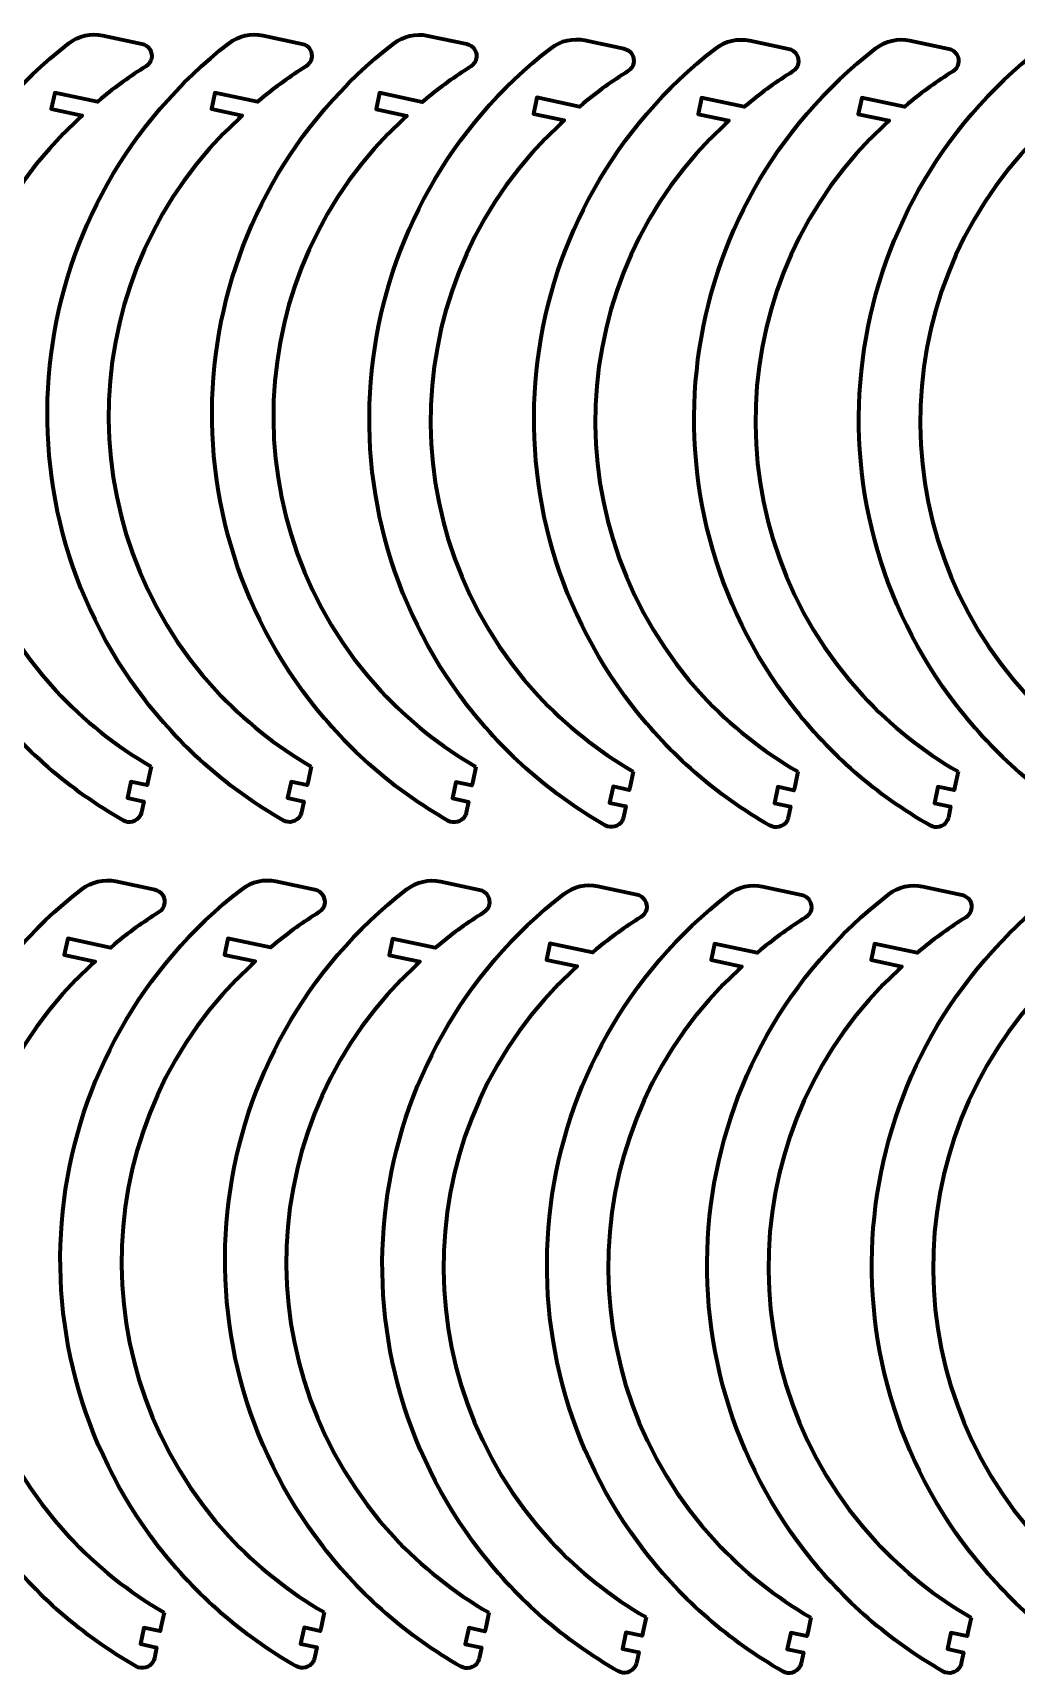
# Model space of a CAD drawing. Extents: x -825 to -144, y -811 to -185.
# Drawn here: x -615.9 to -378.3, y -599.5 to -202.7 of the extents above; entities that cross this region are included whole.
import ezdxf

# ---------------------------------------------------------------- set-up
doc = ezdxf.new("R2010")
doc.units = 0
doc.layers.add('layer0', color=255, linetype='CONTINUOUS', lineweight=100)

msp = doc.modelspace()

# ---------------------------------------------------------------- linework, layer by layer
at = {"layer": 'layer0'}
for p, q in [((-599.01, -203.33), (-589.59, -205.34)), ((-560.3, -203.32), (-550.89, -205.32)), ((-560.3, -203.32), (-550.89, -205.32)), ((-520.49, -203.39), (-511.07, -205.39)), ((-482.48, -204.51), (-473.06, -206.51)), ((-482.48, -204.51), (-473.06, -206.51)), ((-442.67, -204.58), (-433.25, -206.58)), ((-403.96, -204.56), (-394.54, -206.56)), ((-403.96, -204.56), (-394.54, -206.56)), ((-595.88, -407.68), (-586.46, -409.68)), ((-557.18, -407.67), (-547.76, -409.67)), ((-557.18, -407.67), (-547.76, -409.67)), ((-517.36, -407.74), (-507.94, -409.74)), ((-479.35, -408.85), (-469.94, -410.86)), ((-479.35, -408.85), (-469.94, -410.86)), ((-439.54, -408.93), (-430.12, -410.93)), ((-400.83, -408.91), (-391.41, -410.91)), ((-400.83, -408.91), (-391.41, -410.91))]:
    msp.add_line(p, q, dxfattribs=at)
for points in [[(-599.41, -218.58), (-600.33, -219.37), (-610.64, -217.18), (-611.47, -221.09), (-604.03, -222.67), (-604.96, -223.54)], [(-560.7, -218.57), (-561.63, -219.35), (-571.93, -217.16), (-572.76, -221.07), (-565.33, -222.65), (-566.25, -223.52)], [(-560.7, -218.57), (-561.63, -219.35), (-571.93, -217.16), (-572.76, -221.07), (-565.33, -222.65), (-566.25, -223.52)], [(-520.89, -218.64), (-521.81, -219.42), (-532.12, -217.23), (-532.95, -221.14), (-525.51, -222.73), (-526.44, -223.59)], [(-482.88, -219.76), (-483.8, -220.54), (-494.11, -218.35), (-494.94, -222.26), (-487.5, -223.84), (-488.43, -224.71)], [(-482.88, -219.76), (-483.8, -220.54), (-494.11, -218.35), (-494.94, -222.26), (-487.5, -223.84), (-488.43, -224.71)], [(-443.06, -219.83), (-443.99, -220.61), (-454.29, -218.42), (-455.13, -222.33), (-447.69, -223.91), (-448.61, -224.78)], [(-404.36, -219.81), (-405.28, -220.59), (-415.59, -218.4), (-416.42, -222.32), (-408.98, -223.9), (-409.91, -224.77)], [(-404.36, -219.81), (-405.28, -220.59), (-415.59, -218.4), (-416.42, -222.32), (-408.98, -223.9), (-409.91, -224.77)], [(-587.35, -379.95), (-588.11, -383.54), (-588.31, -384.47), (-592.23, -383.64), (-593.06, -387.55), (-589.14, -388.39), (-589.7, -391)], [(-548.64, -379.93), (-549.41, -383.52), (-549.61, -384.46), (-553.52, -383.63), (-554.35, -387.54), (-550.44, -388.37), (-550.99, -390.99)], [(-548.64, -379.93), (-549.41, -383.52), (-549.61, -384.46), (-553.52, -383.63), (-554.35, -387.54), (-550.44, -388.37), (-550.99, -390.99)], [(-508.83, -380), (-509.59, -383.59), (-509.79, -384.53), (-513.7, -383.7), (-514.54, -387.61), (-510.62, -388.44), (-511.18, -391.06)], [(-470.82, -381.12), (-471.58, -384.71), (-471.78, -385.65), (-475.7, -384.81), (-476.53, -388.73), (-472.62, -389.56), (-473.17, -392.18)], [(-470.82, -381.12), (-471.58, -384.71), (-471.78, -385.65), (-475.7, -384.81), (-476.53, -388.73), (-472.62, -389.56), (-473.17, -392.18)], [(-431.01, -381.19), (-431.77, -384.78), (-431.97, -385.72), (-435.88, -384.89), (-436.71, -388.8), (-432.8, -389.63), (-433.36, -392.25)], [(-392.3, -381.17), (-393.06, -384.77), (-393.26, -385.7), (-397.17, -384.87), (-398.01, -388.78), (-394.09, -389.61), (-394.65, -392.23)], [(-392.3, -381.17), (-393.06, -384.77), (-393.26, -385.7), (-397.17, -384.87), (-398.01, -388.78), (-394.09, -389.61), (-394.65, -392.23)], [(-596.28, -422.93), (-597.2, -423.72), (-607.51, -421.52), (-608.34, -425.44), (-600.91, -427.02), (-601.83, -427.89)], [(-557.57, -422.92), (-558.5, -423.7), (-568.8, -421.51), (-569.64, -425.42), (-562.2, -427), (-563.12, -427.87)], [(-557.57, -422.92), (-558.5, -423.7), (-568.8, -421.51), (-569.64, -425.42), (-562.2, -427), (-563.12, -427.87)], [(-517.76, -422.99), (-518.68, -423.77), (-528.99, -421.58), (-529.82, -425.49), (-522.39, -427.07), (-523.31, -427.94)], [(-479.75, -424.11), (-480.68, -424.89), (-490.98, -422.7), (-491.81, -426.61), (-484.38, -428.19), (-485.3, -429.06)], [(-479.75, -424.11), (-480.68, -424.89), (-490.98, -422.7), (-491.81, -426.61), (-484.38, -428.19), (-485.3, -429.06)], [(-439.94, -424.18), (-440.86, -424.96), (-451.17, -422.77), (-452, -426.68), (-444.56, -428.26), (-445.49, -429.13)], [(-401.23, -424.16), (-402.15, -424.94), (-412.46, -422.75), (-413.29, -426.67), (-405.86, -428.25), (-406.78, -429.12)], [(-401.23, -424.16), (-402.15, -424.94), (-412.46, -422.75), (-413.29, -426.67), (-405.86, -428.25), (-406.78, -429.12)], [(-584.22, -584.3), (-584.99, -587.89), (-585.19, -588.82), (-589.1, -587.99), (-589.93, -591.9), (-586.02, -592.74), (-586.57, -595.35)], [(-545.52, -584.28), (-546.28, -587.87), (-546.48, -588.81), (-550.39, -587.97), (-551.22, -591.89), (-547.31, -592.72), (-547.87, -595.34)], [(-545.52, -584.28), (-546.28, -587.87), (-546.48, -588.81), (-550.39, -587.97), (-551.22, -591.89), (-547.31, -592.72), (-547.87, -595.34)], [(-505.7, -584.35), (-506.47, -587.94), (-506.66, -588.88), (-510.58, -588.05), (-511.41, -591.96), (-507.5, -592.79), (-508.05, -595.41)], [(-467.69, -585.47), (-468.46, -589.06), (-468.66, -589.99), (-472.57, -589.16), (-473.4, -593.08), (-469.49, -593.91), (-470.04, -596.53)], [(-467.69, -585.47), (-468.46, -589.06), (-468.66, -589.99), (-472.57, -589.16), (-473.4, -593.08), (-469.49, -593.91), (-470.04, -596.53)], [(-427.88, -585.54), (-428.64, -589.13), (-428.84, -590.07), (-432.75, -589.24), (-433.59, -593.15), (-429.67, -593.98), (-430.23, -596.6)], [(-389.17, -585.52), (-389.94, -589.11), (-390.14, -590.05), (-394.05, -589.22), (-394.88, -593.13), (-390.97, -593.96), (-391.52, -596.58)], [(-389.17, -585.52), (-389.94, -589.11), (-390.14, -590.05), (-394.05, -589.22), (-394.88, -593.13), (-390.97, -593.96), (-391.52, -596.58)]]:
    msp.add_lwpolyline(points, dxfattribs=at)
for points, knots in [([(-589.7, -391), (-589.77, -391.31), (-589.88, -391.6), (-590.03, -391.87), (-590.03, -391.87), (-590.85, -393.31), (-592.69, -393.81), (-594.12, -392.98), (-594.12, -392.98), (-607.03, -385.61), (-618.35, -375.76), (-627.45, -364), (-627.45, -364), (-665.71, -314.57), (-656.65, -243.47), (-607.21, -205.21), (-607.21, -205.21), (-604.89, -203.41), (-601.89, -202.72), (-599.01, -203.33)], [0, 0, 0, 0, 0.2, 0.2, 0.2, 0.2, 0.4, 0.4, 0.4, 0.4, 0.6, 0.6, 0.6, 0.6, 0.8, 0.8, 0.8, 0.8, 1, 1, 1, 1]), ([(-550.99, -390.99), (-551.06, -391.29), (-551.17, -391.58), (-551.32, -391.85), (-551.32, -391.85), (-552.15, -393.29), (-553.98, -393.79), (-555.42, -392.97), (-555.42, -392.97), (-568.32, -385.59), (-579.64, -375.74), (-588.74, -363.99), (-588.74, -363.99), (-627, -314.55), (-617.94, -243.45), (-568.5, -205.19), (-568.5, -205.19), (-566.18, -203.39), (-563.18, -202.71), (-560.3, -203.32)], [0, 0, 0, 0, 0.2, 0.2, 0.2, 0.2, 0.4, 0.4, 0.4, 0.4, 0.6, 0.6, 0.6, 0.6, 0.8, 0.8, 0.8, 0.8, 1, 1, 1, 1]), ([(-550.99, -390.99), (-551.06, -391.29), (-551.17, -391.58), (-551.32, -391.85), (-551.32, -391.85), (-552.15, -393.29), (-553.98, -393.79), (-555.42, -392.97), (-555.42, -392.97), (-568.32, -385.59), (-579.64, -375.74), (-588.74, -363.99), (-588.74, -363.99), (-627, -314.55), (-617.94, -243.45), (-568.5, -205.19), (-568.5, -205.19), (-566.18, -203.39), (-563.18, -202.71), (-560.3, -203.32)], [0, 0, 0, 0, 0.2, 0.2, 0.2, 0.2, 0.4, 0.4, 0.4, 0.4, 0.6, 0.6, 0.6, 0.6, 0.8, 0.8, 0.8, 0.8, 1, 1, 1, 1]), ([(-589.59, -205.34), (-588.8, -205.51), (-588.1, -205.99), (-587.67, -206.68), (-587.67, -206.68), (-587.67, -206.68), (-587.67, -206.68), (-587.67, -206.68)], [0, 0, 0, 0, 0.5, 0.5, 0.5, 0.5, 1, 1, 1, 1]), ([(-511.18, -391.06), (-511.24, -391.36), (-511.36, -391.66), (-511.51, -391.93), (-511.51, -391.93), (-512.33, -393.36), (-514.17, -393.86), (-515.6, -393.04), (-515.6, -393.04), (-528.51, -385.66), (-539.83, -375.81), (-548.92, -364.06), (-548.92, -364.06), (-587.19, -314.62), (-578.13, -243.53), (-528.69, -205.26), (-528.69, -205.26), (-526.36, -203.46), (-523.37, -202.78), (-520.49, -203.39)], [0, 0, 0, 0, 0.2, 0.2, 0.2, 0.2, 0.4, 0.4, 0.4, 0.4, 0.6, 0.6, 0.6, 0.6, 0.8, 0.8, 0.8, 0.8, 1, 1, 1, 1]), ([(-550.89, -205.32), (-550.09, -205.49), (-549.4, -205.97), (-548.96, -206.67), (-548.96, -206.67), (-548.96, -206.67), (-548.96, -206.67), (-548.96, -206.67)], [0, 0, 0, 0, 0.5, 0.5, 0.5, 0.5, 1, 1, 1, 1]), ([(-550.89, -205.32), (-550.09, -205.49), (-549.4, -205.97), (-548.96, -206.67), (-548.96, -206.67), (-548.96, -206.67), (-548.96, -206.67), (-548.96, -206.67)], [0, 0, 0, 0, 0.5, 0.5, 0.5, 0.5, 1, 1, 1, 1]), ([(-473.17, -392.18), (-473.24, -392.48), (-473.35, -392.77), (-473.5, -393.04), (-473.5, -393.04), (-474.32, -394.48), (-476.16, -394.98), (-477.6, -394.16), (-477.6, -394.16), (-490.5, -386.78), (-501.82, -376.93), (-510.92, -365.18), (-510.92, -365.18), (-549.18, -315.74), (-540.12, -244.64), (-490.68, -206.38), (-490.68, -206.38), (-488.36, -204.58), (-485.36, -203.89), (-482.48, -204.51)], [0, 0, 0, 0, 0.2, 0.2, 0.2, 0.2, 0.4, 0.4, 0.4, 0.4, 0.6, 0.6, 0.6, 0.6, 0.8, 0.8, 0.8, 0.8, 1, 1, 1, 1]), ([(-473.17, -392.18), (-473.24, -392.48), (-473.35, -392.77), (-473.5, -393.04), (-473.5, -393.04), (-474.32, -394.48), (-476.16, -394.98), (-477.6, -394.16), (-477.6, -394.16), (-490.5, -386.78), (-501.82, -376.93), (-510.92, -365.18), (-510.92, -365.18), (-549.18, -315.74), (-540.12, -244.64), (-490.68, -206.38), (-490.68, -206.38), (-488.36, -204.58), (-485.36, -203.89), (-482.48, -204.51)], [0, 0, 0, 0, 0.2, 0.2, 0.2, 0.2, 0.4, 0.4, 0.4, 0.4, 0.6, 0.6, 0.6, 0.6, 0.8, 0.8, 0.8, 0.8, 1, 1, 1, 1]), ([(-511.07, -205.39), (-510.27, -205.56), (-509.58, -206.05), (-509.15, -206.74), (-509.15, -206.74), (-509.15, -206.74), (-509.15, -206.74), (-509.15, -206.74)], [0, 0, 0, 0, 0.5, 0.5, 0.5, 0.5, 1, 1, 1, 1]), ([(-433.36, -392.25), (-433.42, -392.55), (-433.53, -392.85), (-433.69, -393.11), (-433.69, -393.11), (-434.51, -394.55), (-436.34, -395.05), (-437.78, -394.23), (-437.78, -394.23), (-450.68, -386.85), (-462.01, -377), (-471.1, -365.25), (-471.1, -365.25), (-509.37, -315.81), (-500.31, -244.71), (-450.87, -206.45), (-450.87, -206.45), (-448.54, -204.65), (-445.54, -203.97), (-442.67, -204.58)], [0, 0, 0, 0, 0.2, 0.2, 0.2, 0.2, 0.4, 0.4, 0.4, 0.4, 0.6, 0.6, 0.6, 0.6, 0.8, 0.8, 0.8, 0.8, 1, 1, 1, 1]), ([(-394.65, -392.23), (-394.71, -392.54), (-394.83, -392.83), (-394.98, -393.1), (-394.98, -393.1), (-395.8, -394.54), (-397.64, -395.04), (-399.07, -394.21), (-399.07, -394.21), (-411.98, -386.83), (-423.3, -376.99), (-432.4, -365.23), (-432.4, -365.23), (-470.66, -315.79), (-461.6, -244.7), (-412.16, -206.43), (-412.16, -206.43), (-409.84, -204.64), (-406.84, -203.95), (-403.96, -204.56)], [0, 0, 0, 0, 0.2, 0.2, 0.2, 0.2, 0.4, 0.4, 0.4, 0.4, 0.6, 0.6, 0.6, 0.6, 0.8, 0.8, 0.8, 0.8, 1, 1, 1, 1]), ([(-394.65, -392.23), (-394.71, -392.54), (-394.83, -392.83), (-394.98, -393.1), (-394.98, -393.1), (-395.8, -394.54), (-397.64, -395.04), (-399.07, -394.21), (-399.07, -394.21), (-411.98, -386.83), (-423.3, -376.99), (-432.4, -365.23), (-432.4, -365.23), (-470.66, -315.79), (-461.6, -244.7), (-412.16, -206.43), (-412.16, -206.43), (-409.84, -204.64), (-406.84, -203.95), (-403.96, -204.56)], [0, 0, 0, 0, 0.2, 0.2, 0.2, 0.2, 0.4, 0.4, 0.4, 0.4, 0.6, 0.6, 0.6, 0.6, 0.8, 0.8, 0.8, 0.8, 1, 1, 1, 1]), ([(-354.84, -392.31), (-354.9, -392.61), (-355.01, -392.9), (-355.17, -393.17), (-355.17, -393.17), (-355.99, -394.61), (-357.82, -395.11), (-359.26, -394.29), (-359.26, -394.29), (-372.16, -386.91), (-383.48, -377.06), (-392.58, -365.31), (-392.58, -365.31), (-430.84, -315.87), (-421.78, -244.77), (-372.35, -206.51), (-372.35, -206.51), (-370.02, -204.71), (-367.02, -204.02), (-364.15, -204.63)], [0, 0, 0, 0, 0.2, 0.2, 0.2, 0.2, 0.4, 0.4, 0.4, 0.4, 0.6, 0.6, 0.6, 0.6, 0.8, 0.8, 0.8, 0.8, 1, 1, 1, 1]), ([(-587.67, -206.68), (-586.79, -208.09), (-587.22, -209.94), (-588.63, -210.82), (-588.63, -210.82), (-592.39, -213.16), (-595.99, -215.76), (-599.41, -218.58)], [0, 0, 0, 0, 0.5, 0.5, 0.5, 0.5, 1, 1, 1, 1]), ([(-548.96, -206.67), (-548.09, -208.07), (-548.52, -209.92), (-549.92, -210.8), (-549.92, -210.8), (-553.68, -213.15), (-557.29, -215.74), (-560.7, -218.57)], [0, 0, 0, 0, 0.5, 0.5, 0.5, 0.5, 1, 1, 1, 1]), ([(-548.96, -206.67), (-548.09, -208.07), (-548.52, -209.92), (-549.92, -210.8), (-549.92, -210.8), (-553.68, -213.15), (-557.29, -215.74), (-560.7, -218.57)], [0, 0, 0, 0, 0.5, 0.5, 0.5, 0.5, 1, 1, 1, 1]), ([(-509.15, -206.74), (-508.27, -208.14), (-508.7, -209.99), (-510.11, -210.87), (-510.11, -210.87), (-513.87, -213.22), (-517.47, -215.81), (-520.89, -218.64)], [0, 0, 0, 0, 0.5, 0.5, 0.5, 0.5, 1, 1, 1, 1]), ([(-471.14, -207.85), (-470.26, -209.26), (-470.69, -211.11), (-472.1, -211.99), (-472.1, -211.99), (-475.86, -214.34), (-479.46, -216.93), (-482.88, -219.76)], [0, 0, 0, 0, 0.5, 0.5, 0.5, 0.5, 1, 1, 1, 1]), ([(-471.14, -207.85), (-470.26, -209.26), (-470.69, -211.11), (-472.1, -211.99), (-472.1, -211.99), (-475.86, -214.34), (-479.46, -216.93), (-482.88, -219.76)], [0, 0, 0, 0, 0.5, 0.5, 0.5, 0.5, 1, 1, 1, 1]), ([(-473.06, -206.51), (-472.27, -206.68), (-471.57, -207.16), (-471.14, -207.85), (-471.14, -207.85), (-471.14, -207.85), (-471.14, -207.85), (-471.14, -207.85)], [0, 0, 0, 0, 0.5, 0.5, 0.5, 0.5, 1, 1, 1, 1]), ([(-473.06, -206.51), (-472.27, -206.68), (-471.57, -207.16), (-471.14, -207.85), (-471.14, -207.85), (-471.14, -207.85), (-471.14, -207.85), (-471.14, -207.85)], [0, 0, 0, 0, 0.5, 0.5, 0.5, 0.5, 1, 1, 1, 1]), ([(-431.33, -207.93), (-430.45, -209.33), (-430.88, -211.18), (-432.28, -212.06), (-432.28, -212.06), (-436.05, -214.41), (-439.65, -217), (-443.06, -219.83)], [0, 0, 0, 0, 0.5, 0.5, 0.5, 0.5, 1, 1, 1, 1]), ([(-433.25, -206.58), (-432.45, -206.75), (-431.76, -207.24), (-431.33, -207.93), (-431.33, -207.93), (-431.33, -207.93), (-431.33, -207.93), (-431.33, -207.93)], [0, 0, 0, 0, 0.5, 0.5, 0.5, 0.5, 1, 1, 1, 1]), ([(-392.62, -207.91), (-391.74, -209.32), (-392.17, -211.17), (-393.58, -212.04), (-393.58, -212.04), (-397.34, -214.39), (-400.94, -216.99), (-404.36, -219.81)], [0, 0, 0, 0, 0.5, 0.5, 0.5, 0.5, 1, 1, 1, 1]), ([(-392.62, -207.91), (-391.74, -209.32), (-392.17, -211.17), (-393.58, -212.04), (-393.58, -212.04), (-397.34, -214.39), (-400.94, -216.99), (-404.36, -219.81)], [0, 0, 0, 0, 0.5, 0.5, 0.5, 0.5, 1, 1, 1, 1]), ([(-394.54, -206.56), (-393.74, -206.73), (-393.05, -207.22), (-392.62, -207.91), (-392.62, -207.91), (-392.62, -207.91), (-392.62, -207.91), (-392.62, -207.91)], [0, 0, 0, 0, 0.5, 0.5, 0.5, 0.5, 1, 1, 1, 1]), ([(-394.54, -206.56), (-393.74, -206.73), (-393.05, -207.22), (-392.62, -207.91), (-392.62, -207.91), (-392.62, -207.91), (-392.62, -207.91), (-392.62, -207.91)], [0, 0, 0, 0, 0.5, 0.5, 0.5, 0.5, 1, 1, 1, 1]), ([(-604.96, -223.54), (-644.57, -260.17), (-646.99, -321.98), (-610.36, -361.59), (-610.36, -361.59), (-603.66, -368.84), (-595.9, -375.03), (-587.35, -379.95)], [0, 0, 0, 0, 0.5, 0.5, 0.5, 0.5, 1, 1, 1, 1]), ([(-566.25, -223.52), (-605.87, -260.15), (-608.29, -321.96), (-571.66, -361.57), (-571.66, -361.57), (-564.96, -368.82), (-557.2, -375.01), (-548.64, -379.93)], [0, 0, 0, 0, 0.5, 0.5, 0.5, 0.5, 1, 1, 1, 1]), ([(-566.25, -223.52), (-605.87, -260.15), (-608.29, -321.96), (-571.66, -361.57), (-571.66, -361.57), (-564.96, -368.82), (-557.2, -375.01), (-548.64, -379.93)], [0, 0, 0, 0, 0.5, 0.5, 0.5, 0.5, 1, 1, 1, 1]), ([(-526.44, -223.59), (-566.05, -260.22), (-568.47, -322.03), (-531.84, -361.65), (-531.84, -361.65), (-525.14, -368.89), (-517.38, -375.08), (-508.83, -380)], [0, 0, 0, 0, 0.5, 0.5, 0.5, 0.5, 1, 1, 1, 1]), ([(-488.43, -224.71), (-528.04, -261.34), (-530.46, -323.15), (-493.83, -362.76), (-493.83, -362.76), (-487.13, -370.01), (-479.37, -376.2), (-470.82, -381.12)], [0, 0, 0, 0, 0.5, 0.5, 0.5, 0.5, 1, 1, 1, 1]), ([(-488.43, -224.71), (-528.04, -261.34), (-530.46, -323.15), (-493.83, -362.76), (-493.83, -362.76), (-487.13, -370.01), (-479.37, -376.2), (-470.82, -381.12)], [0, 0, 0, 0, 0.5, 0.5, 0.5, 0.5, 1, 1, 1, 1]), ([(-448.61, -224.78), (-488.23, -261.41), (-490.65, -323.22), (-454.02, -362.84), (-454.02, -362.84), (-447.32, -370.08), (-439.56, -376.27), (-431.01, -381.19)], [0, 0, 0, 0, 0.5, 0.5, 0.5, 0.5, 1, 1, 1, 1]), ([(-409.91, -224.77), (-449.52, -261.4), (-451.94, -323.2), (-415.31, -362.82), (-415.31, -362.82), (-408.61, -370.06), (-400.85, -376.25), (-392.3, -381.17)], [0, 0, 0, 0, 0.5, 0.5, 0.5, 0.5, 1, 1, 1, 1]), ([(-409.91, -224.77), (-449.52, -261.4), (-451.94, -323.2), (-415.31, -362.82), (-415.31, -362.82), (-408.61, -370.06), (-400.85, -376.25), (-392.3, -381.17)], [0, 0, 0, 0, 0.5, 0.5, 0.5, 0.5, 1, 1, 1, 1]), ([(-370.09, -224.84), (-409.71, -261.47), (-412.13, -323.28), (-375.5, -362.89), (-375.5, -362.89), (-368.8, -370.14), (-361.04, -376.33), (-352.49, -381.25)], [0, 0, 0, 0, 0.5, 0.5, 0.5, 0.5, 1, 1, 1, 1]), ([(-586.57, -595.35), (-586.64, -595.66), (-586.75, -595.95), (-586.9, -596.22), (-586.9, -596.22), (-587.73, -597.66), (-589.56, -598.16), (-591, -597.33), (-591, -597.33), (-603.9, -589.95), (-615.22, -580.11), (-624.32, -568.35), (-624.32, -568.35), (-662.58, -518.91), (-653.52, -447.82), (-604.08, -409.56), (-604.08, -409.56), (-601.76, -407.76), (-598.76, -407.07), (-595.88, -407.68)], [0, 0, 0, 0, 0.2, 0.2, 0.2, 0.2, 0.4, 0.4, 0.4, 0.4, 0.6, 0.6, 0.6, 0.6, 0.8, 0.8, 0.8, 0.8, 1, 1, 1, 1]), ([(-547.87, -595.34), (-547.93, -595.64), (-548.04, -595.93), (-548.2, -596.2), (-548.2, -596.2), (-549.02, -597.64), (-550.85, -598.14), (-552.29, -597.32), (-552.29, -597.32), (-565.19, -589.94), (-576.52, -580.09), (-585.61, -568.34), (-585.61, -568.34), (-623.88, -518.9), (-614.82, -447.8), (-565.38, -409.54), (-565.38, -409.54), (-563.05, -407.74), (-560.05, -407.05), (-557.18, -407.67)], [0, 0, 0, 0, 0.2, 0.2, 0.2, 0.2, 0.4, 0.4, 0.4, 0.4, 0.6, 0.6, 0.6, 0.6, 0.8, 0.8, 0.8, 0.8, 1, 1, 1, 1]), ([(-547.87, -595.34), (-547.93, -595.64), (-548.04, -595.93), (-548.2, -596.2), (-548.2, -596.2), (-549.02, -597.64), (-550.85, -598.14), (-552.29, -597.32), (-552.29, -597.32), (-565.19, -589.94), (-576.52, -580.09), (-585.61, -568.34), (-585.61, -568.34), (-623.88, -518.9), (-614.82, -447.8), (-565.38, -409.54), (-565.38, -409.54), (-563.05, -407.74), (-560.05, -407.05), (-557.18, -407.67)], [0, 0, 0, 0, 0.2, 0.2, 0.2, 0.2, 0.4, 0.4, 0.4, 0.4, 0.6, 0.6, 0.6, 0.6, 0.8, 0.8, 0.8, 0.8, 1, 1, 1, 1]), ([(-508.05, -595.41), (-508.12, -595.71), (-508.23, -596), (-508.38, -596.27), (-508.38, -596.27), (-509.21, -597.71), (-511.04, -598.21), (-512.48, -597.39), (-512.48, -597.39), (-525.38, -590.01), (-536.7, -580.16), (-545.8, -568.41), (-545.8, -568.41), (-584.06, -518.97), (-575, -447.87), (-525.56, -409.61), (-525.56, -409.61), (-523.24, -407.81), (-520.24, -407.13), (-517.36, -407.74)], [0, 0, 0, 0, 0.2, 0.2, 0.2, 0.2, 0.4, 0.4, 0.4, 0.4, 0.6, 0.6, 0.6, 0.6, 0.8, 0.8, 0.8, 0.8, 1, 1, 1, 1]), ([(-470.04, -596.53), (-470.11, -596.83), (-470.22, -597.12), (-470.37, -597.39), (-470.37, -597.39), (-471.2, -598.83), (-473.03, -599.33), (-474.47, -598.51), (-474.47, -598.51), (-487.37, -591.13), (-498.69, -581.28), (-507.79, -569.53), (-507.79, -569.53), (-546.05, -520.09), (-536.99, -448.99), (-487.55, -410.73), (-487.55, -410.73), (-485.23, -408.93), (-482.23, -408.24), (-479.35, -408.85)], [0, 0, 0, 0, 0.2, 0.2, 0.2, 0.2, 0.4, 0.4, 0.4, 0.4, 0.6, 0.6, 0.6, 0.6, 0.8, 0.8, 0.8, 0.8, 1, 1, 1, 1]), ([(-470.04, -596.53), (-470.11, -596.83), (-470.22, -597.12), (-470.37, -597.39), (-470.37, -597.39), (-471.2, -598.83), (-473.03, -599.33), (-474.47, -598.51), (-474.47, -598.51), (-487.37, -591.13), (-498.69, -581.28), (-507.79, -569.53), (-507.79, -569.53), (-546.05, -520.09), (-536.99, -448.99), (-487.55, -410.73), (-487.55, -410.73), (-485.23, -408.93), (-482.23, -408.24), (-479.35, -408.85)], [0, 0, 0, 0, 0.2, 0.2, 0.2, 0.2, 0.4, 0.4, 0.4, 0.4, 0.6, 0.6, 0.6, 0.6, 0.8, 0.8, 0.8, 0.8, 1, 1, 1, 1]), ([(-430.23, -596.6), (-430.29, -596.9), (-430.41, -597.19), (-430.56, -597.46), (-430.56, -597.46), (-431.38, -598.9), (-433.22, -599.4), (-434.65, -598.58), (-434.65, -598.58), (-447.56, -591.2), (-458.88, -581.35), (-467.98, -569.6), (-467.98, -569.6), (-506.24, -520.16), (-497.18, -449.06), (-447.74, -410.8), (-447.74, -410.8), (-445.41, -409), (-442.42, -408.32), (-439.54, -408.93)], [0, 0, 0, 0, 0.2, 0.2, 0.2, 0.2, 0.4, 0.4, 0.4, 0.4, 0.6, 0.6, 0.6, 0.6, 0.8, 0.8, 0.8, 0.8, 1, 1, 1, 1]), ([(-391.52, -596.58), (-391.59, -596.88), (-391.7, -597.18), (-391.85, -597.45), (-391.85, -597.45), (-392.68, -598.88), (-394.51, -599.38), (-395.95, -598.56), (-395.95, -598.56), (-408.85, -591.18), (-420.17, -581.34), (-429.27, -569.58), (-429.27, -569.58), (-467.53, -520.14), (-458.47, -449.05), (-409.03, -410.78), (-409.03, -410.78), (-406.71, -408.98), (-403.71, -408.3), (-400.83, -408.91)], [0, 0, 0, 0, 0.2, 0.2, 0.2, 0.2, 0.4, 0.4, 0.4, 0.4, 0.6, 0.6, 0.6, 0.6, 0.8, 0.8, 0.8, 0.8, 1, 1, 1, 1]), ([(-391.52, -596.58), (-391.59, -596.88), (-391.7, -597.18), (-391.85, -597.45), (-391.85, -597.45), (-392.68, -598.88), (-394.51, -599.38), (-395.95, -598.56), (-395.95, -598.56), (-408.85, -591.18), (-420.17, -581.34), (-429.27, -569.58), (-429.27, -569.58), (-467.53, -520.14), (-458.47, -449.05), (-409.03, -410.78), (-409.03, -410.78), (-406.71, -408.98), (-403.71, -408.3), (-400.83, -408.91)], [0, 0, 0, 0, 0.2, 0.2, 0.2, 0.2, 0.4, 0.4, 0.4, 0.4, 0.6, 0.6, 0.6, 0.6, 0.8, 0.8, 0.8, 0.8, 1, 1, 1, 1]), ([(-351.71, -596.65), (-351.77, -596.96), (-351.88, -597.25), (-352.04, -597.52), (-352.04, -597.52), (-352.86, -598.96), (-354.69, -599.46), (-356.13, -598.63), (-356.13, -598.63), (-369.03, -591.26), (-380.36, -581.41), (-389.45, -569.65), (-389.45, -569.65), (-427.72, -520.22), (-418.66, -449.12), (-369.22, -410.86), (-369.22, -410.86), (-366.89, -409.06), (-363.89, -408.37), (-361.02, -408.98)], [0, 0, 0, 0, 0.2, 0.2, 0.2, 0.2, 0.4, 0.4, 0.4, 0.4, 0.6, 0.6, 0.6, 0.6, 0.8, 0.8, 0.8, 0.8, 1, 1, 1, 1]), ([(-584.54, -411.03), (-583.67, -412.44), (-584.09, -414.29), (-585.5, -415.16), (-585.5, -415.16), (-589.26, -417.51), (-592.86, -420.11), (-596.28, -422.93)], [0, 0, 0, 0, 0.5, 0.5, 0.5, 0.5, 1, 1, 1, 1]), ([(-586.46, -409.68), (-585.67, -409.85), (-584.97, -410.34), (-584.54, -411.03), (-584.54, -411.03), (-584.54, -411.03), (-584.54, -411.03), (-584.54, -411.03)], [0, 0, 0, 0, 0.5, 0.5, 0.5, 0.5, 1, 1, 1, 1]), ([(-545.84, -411.01), (-544.96, -412.42), (-545.39, -414.27), (-546.79, -415.15), (-546.79, -415.15), (-550.56, -417.49), (-554.16, -420.09), (-557.57, -422.92)], [0, 0, 0, 0, 0.5, 0.5, 0.5, 0.5, 1, 1, 1, 1]), ([(-545.84, -411.01), (-544.96, -412.42), (-545.39, -414.27), (-546.79, -415.15), (-546.79, -415.15), (-550.56, -417.49), (-554.16, -420.09), (-557.57, -422.92)], [0, 0, 0, 0, 0.5, 0.5, 0.5, 0.5, 1, 1, 1, 1]), ([(-547.76, -409.67), (-546.96, -409.84), (-546.27, -410.32), (-545.84, -411.01), (-545.84, -411.01), (-545.84, -411.01), (-545.84, -411.01), (-545.84, -411.01)], [0, 0, 0, 0, 0.5, 0.5, 0.5, 0.5, 1, 1, 1, 1]), ([(-547.76, -409.67), (-546.96, -409.84), (-546.27, -410.32), (-545.84, -411.01), (-545.84, -411.01), (-545.84, -411.01), (-545.84, -411.01), (-545.84, -411.01)], [0, 0, 0, 0, 0.5, 0.5, 0.5, 0.5, 1, 1, 1, 1]), ([(-506.02, -411.09), (-505.14, -412.49), (-505.57, -414.34), (-506.98, -415.22), (-506.98, -415.22), (-510.74, -417.57), (-514.34, -420.16), (-517.76, -422.99)], [0, 0, 0, 0, 0.5, 0.5, 0.5, 0.5, 1, 1, 1, 1]), ([(-507.94, -409.74), (-507.15, -409.91), (-506.45, -410.4), (-506.02, -411.09), (-506.02, -411.09), (-506.02, -411.09), (-506.02, -411.09), (-506.02, -411.09)], [0, 0, 0, 0, 0.5, 0.5, 0.5, 0.5, 1, 1, 1, 1]), ([(-468.01, -412.2), (-467.14, -413.61), (-467.57, -415.46), (-468.97, -416.34), (-468.97, -416.34), (-472.73, -418.68), (-476.34, -421.28), (-479.75, -424.11)], [0, 0, 0, 0, 0.5, 0.5, 0.5, 0.5, 1, 1, 1, 1]), ([(-468.01, -412.2), (-467.14, -413.61), (-467.57, -415.46), (-468.97, -416.34), (-468.97, -416.34), (-472.73, -418.68), (-476.34, -421.28), (-479.75, -424.11)], [0, 0, 0, 0, 0.5, 0.5, 0.5, 0.5, 1, 1, 1, 1]), ([(-469.94, -410.86), (-469.14, -411.03), (-468.45, -411.51), (-468.01, -412.2), (-468.01, -412.2), (-468.01, -412.2), (-468.01, -412.2), (-468.01, -412.2)], [0, 0, 0, 0, 0.5, 0.5, 0.5, 0.5, 1, 1, 1, 1]), ([(-469.94, -410.86), (-469.14, -411.03), (-468.45, -411.51), (-468.01, -412.2), (-468.01, -412.2), (-468.01, -412.2), (-468.01, -412.2), (-468.01, -412.2)], [0, 0, 0, 0, 0.5, 0.5, 0.5, 0.5, 1, 1, 1, 1]), ([(-428.2, -412.28), (-427.32, -413.68), (-427.75, -415.53), (-429.16, -416.41), (-429.16, -416.41), (-432.92, -418.76), (-436.52, -421.35), (-439.94, -424.18)], [0, 0, 0, 0, 0.5, 0.5, 0.5, 0.5, 1, 1, 1, 1]), ([(-430.12, -410.93), (-429.32, -411.1), (-428.63, -411.58), (-428.2, -412.28), (-428.2, -412.28), (-428.2, -412.28), (-428.2, -412.28), (-428.2, -412.28)], [0, 0, 0, 0, 0.5, 0.5, 0.5, 0.5, 1, 1, 1, 1]), ([(-389.49, -412.26), (-388.62, -413.66), (-389.04, -415.52), (-390.45, -416.39), (-390.45, -416.39), (-394.21, -418.74), (-397.81, -421.34), (-401.23, -424.16)], [0, 0, 0, 0, 0.5, 0.5, 0.5, 0.5, 1, 1, 1, 1]), ([(-389.49, -412.26), (-388.62, -413.66), (-389.04, -415.52), (-390.45, -416.39), (-390.45, -416.39), (-394.21, -418.74), (-397.81, -421.34), (-401.23, -424.16)], [0, 0, 0, 0, 0.5, 0.5, 0.5, 0.5, 1, 1, 1, 1]), ([(-391.41, -410.91), (-390.62, -411.08), (-389.92, -411.57), (-389.49, -412.26), (-389.49, -412.26), (-389.49, -412.26), (-389.49, -412.26), (-389.49, -412.26)], [0, 0, 0, 0, 0.5, 0.5, 0.5, 0.5, 1, 1, 1, 1]), ([(-391.41, -410.91), (-390.62, -411.08), (-389.92, -411.57), (-389.49, -412.26), (-389.49, -412.26), (-389.49, -412.26), (-389.49, -412.26), (-389.49, -412.26)], [0, 0, 0, 0, 0.5, 0.5, 0.5, 0.5, 1, 1, 1, 1]), ([(-601.83, -427.89), (-641.44, -464.52), (-643.86, -526.33), (-607.24, -565.94), (-607.24, -565.94), (-600.54, -573.19), (-592.78, -579.37), (-584.22, -584.3)], [0, 0, 0, 0, 0.5, 0.5, 0.5, 0.5, 1, 1, 1, 1]), ([(-563.12, -427.87), (-602.74, -464.5), (-605.16, -526.31), (-568.53, -565.92), (-568.53, -565.92), (-561.83, -573.17), (-554.07, -579.36), (-545.52, -584.28)], [0, 0, 0, 0, 0.5, 0.5, 0.5, 0.5, 1, 1, 1, 1]), ([(-563.12, -427.87), (-602.74, -464.5), (-605.16, -526.31), (-568.53, -565.92), (-568.53, -565.92), (-561.83, -573.17), (-554.07, -579.36), (-545.52, -584.28)], [0, 0, 0, 0, 0.5, 0.5, 0.5, 0.5, 1, 1, 1, 1]), ([(-523.31, -427.94), (-562.92, -464.57), (-565.34, -526.38), (-528.71, -566), (-528.71, -566), (-522.01, -573.24), (-514.26, -579.43), (-505.7, -584.35)], [0, 0, 0, 0, 0.5, 0.5, 0.5, 0.5, 1, 1, 1, 1]), ([(-485.3, -429.06), (-524.92, -465.69), (-527.34, -527.5), (-490.71, -567.11), (-490.71, -567.11), (-484.01, -574.36), (-476.25, -580.55), (-467.69, -585.47)], [0, 0, 0, 0, 0.5, 0.5, 0.5, 0.5, 1, 1, 1, 1]), ([(-485.3, -429.06), (-524.92, -465.69), (-527.34, -527.5), (-490.71, -567.11), (-490.71, -567.11), (-484.01, -574.36), (-476.25, -580.55), (-467.69, -585.47)], [0, 0, 0, 0, 0.5, 0.5, 0.5, 0.5, 1, 1, 1, 1]), ([(-445.49, -429.13), (-485.1, -465.76), (-487.52, -527.57), (-450.89, -567.19), (-450.89, -567.19), (-444.19, -574.43), (-436.43, -580.62), (-427.88, -585.54)], [0, 0, 0, 0, 0.5, 0.5, 0.5, 0.5, 1, 1, 1, 1]), ([(-406.78, -429.12), (-446.39, -465.75), (-448.81, -527.55), (-412.18, -567.17), (-412.18, -567.17), (-405.49, -574.41), (-397.73, -580.6), (-389.17, -585.52)], [0, 0, 0, 0, 0.5, 0.5, 0.5, 0.5, 1, 1, 1, 1]), ([(-406.78, -429.12), (-446.39, -465.75), (-448.81, -527.55), (-412.18, -567.17), (-412.18, -567.17), (-405.49, -574.41), (-397.73, -580.6), (-389.17, -585.52)], [0, 0, 0, 0, 0.5, 0.5, 0.5, 0.5, 1, 1, 1, 1]), ([(-366.96, -429.19), (-406.58, -465.82), (-409, -527.63), (-372.37, -567.24), (-372.37, -567.24), (-365.67, -574.49), (-357.91, -580.68), (-349.36, -585.6)], [0, 0, 0, 0, 0.5, 0.5, 0.5, 0.5, 1, 1, 1, 1])]:
    msp.add_open_spline(points, degree=3, knots=knots, dxfattribs=at)

doc.saveas('drawing.dxf')
